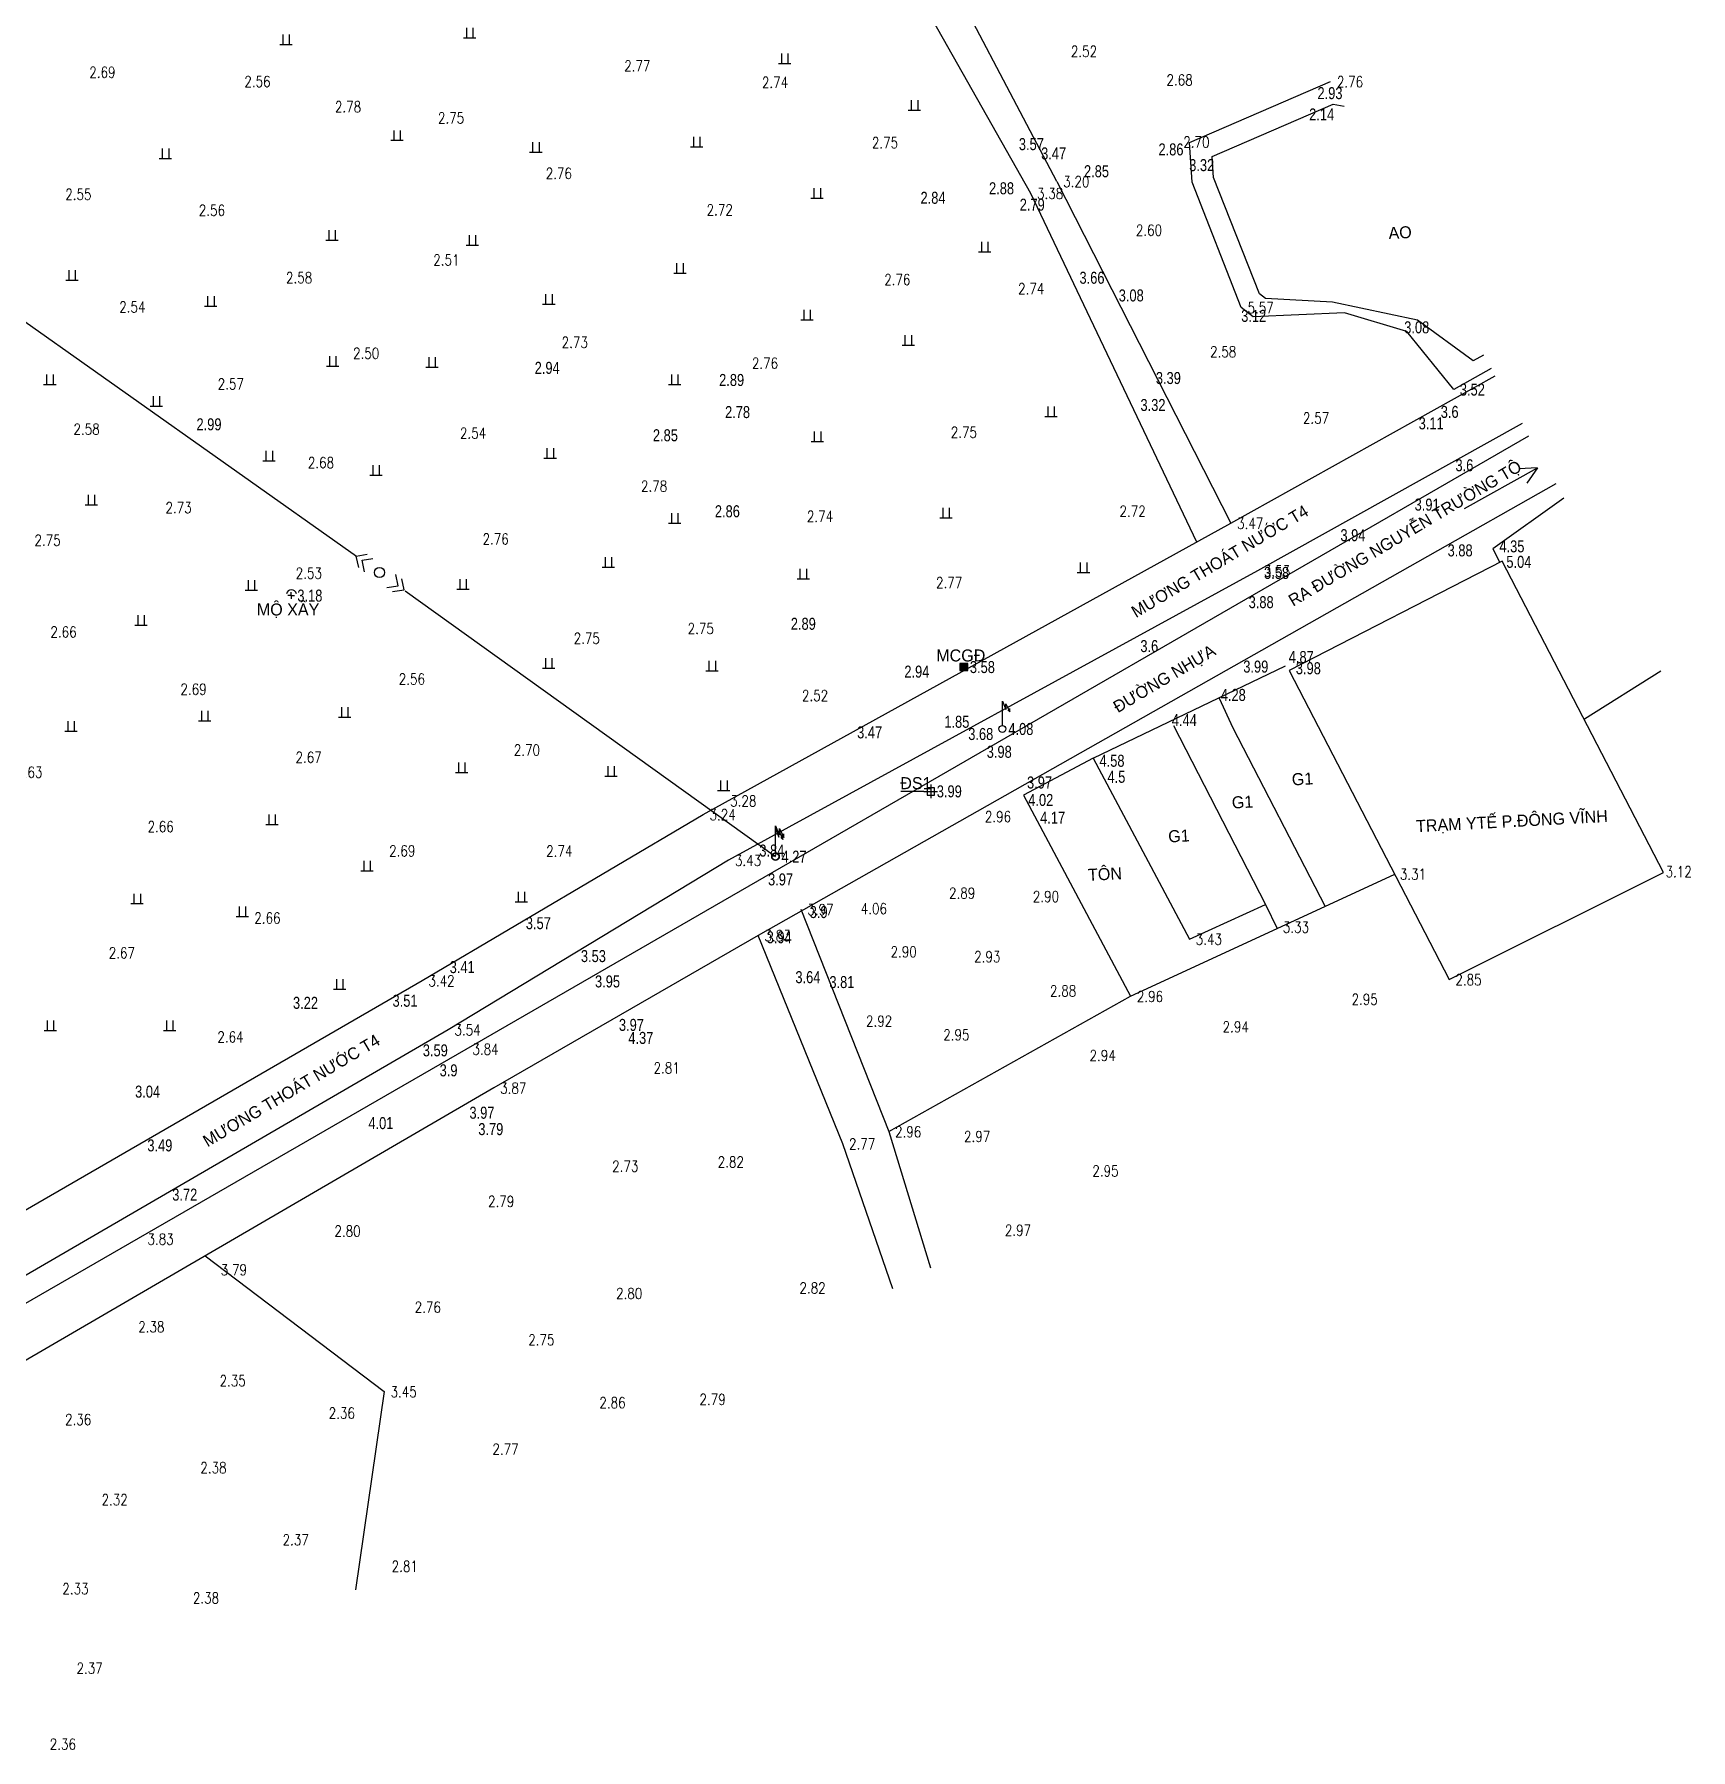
# Model space of a CAD drawing. Header units: metres. Extents: x 568068 to 569216, y 2065829 to 2066671.
# Drawn here: x 569064 to 569215.6, y 2066210 to 2066367 of the extents above; entities that cross this region are included whole.
import ezdxf

# ---------------------------------------------------------------- set-up
doc = ezdxf.new("R2010")
doc.units = ezdxf.units.M
doc.layers.get('0').update_dxf_attribs({"linetype": 'CONTINUOUS'})
doc.layers.add('neS', color=250, linetype='TUONG_XAY')
doc.styles.add('COS', font='vnsimli.shx', dxfattribs={"width": 0.8, "height": 1.1})
doc.styles.add('DIADANH1', font='VHAVAN.TTF', dxfattribs={"height": 2.3})
doc.linetypes.add('TAL_N_P', pattern='A,0.5,[130,ltypeshp.shx,S=0.25,R=0,X=0,Y=-0.25],1,[130,ltypeshp.shx,S=0.5,R=0,X=0,Y=-0.5],0.5', length=2)
doc.linetypes.add('TAL_N_T', pattern='A,0.5,[130,ltypeshp.shx,S=0.25,R=0,X=0,Y=0.25],1,[130,ltypeshp.shx,S=0.5,R=0,X=0,Y=0.5],0.5', length=2)
doc.linetypes.add('TUONG_XAY', pattern='A,0.1,[130,ltypeshp.shx,S=0.15,R=-90,X=0,Y=0.12],0.05,[130,ltypeshp.shx,S=0.15,R=-90,X=-0.05,Y=0.24],0.01,[130,ltypeshp.shx,S=0.12,R=0,X=0.09,Y=0.12],0.01,[130,ltypeshp.shx,S=0.12,R=0,X=-0.22,Y=0.12],2.4', length=2.57)
doc.linetypes.add('TUONGXAY', pattern='A,2,-0.8,[132,ltypeshp.shx,S=0.8,R=0,X=-0.8,Y=0],-0.8,8', length=11.6)

# ---------------------------------------------------------------- blocks, each defined once
blk = doc.blocks.new('CTHE')
at = {"layer": 'neS'}
for p, q in [((0, 2.81), (0.35, 1.99)), ((0.35, 1.99), (0.36, 2.57)), ((0.36, 2.57), (0.76, 1.74)), ((0.76, 1.74), (0.75, 2.08))]:
    blk.add_line(p, q, dxfattribs=at)
for points in [[(0, 0.35), (0, 2.81)], [(0.76, 1.74), (0.54, 1.93)]]:
    blk.add_lwpolyline(points, dxfattribs=at)
blk.add_circle((0, 0), 0.35, dxfattribs=at)
blk = doc.blocks.new('*X9')
at = {"color": 0}
for p, q in [((1143.63, 990.28), (1144.31, 990.96)), ((1143.63, 990.37), (1144.22, 990.96)), ((1143.63, 990.46), (1144.14, 990.96)), ((1143.63, 990.54), (1144.05, 990.96)), ((1143.63, 990.63), (1143.96, 990.96)), ((1143.63, 990.72), (1143.87, 990.96)), ((1143.63, 990.81), (1143.78, 990.96)), ((1143.63, 990.9), (1143.69, 990.96)), ((1144.35, 990.23), (1143.63, 990.95)), ((1144.26, 990.23), (1143.63, 990.86)), ((1144.17, 990.23), (1143.63, 990.77)), ((1144.08, 990.23), (1143.63, 990.68)), ((1143.99, 990.23), (1143.63, 990.59)), ((1143.91, 990.23), (1143.63, 990.5)), ((1143.82, 990.23), (1143.63, 990.42)), ((1143.73, 990.23), (1143.63, 990.33)), ((1143.64, 990.23), (1143.63, 990.24)), ((1143.67, 990.23), (1144.4, 990.96)), ((1144.42, 990.25), (1143.71, 990.96)), ((1143.76, 990.23), (1144.42, 990.89)), ((1144.42, 990.34), (1143.8, 990.96)), ((1143.85, 990.23), (1144.42, 990.8)), ((1144.42, 990.42), (1143.88, 990.96)), ((1143.94, 990.23), (1144.42, 990.71)), ((1144.42, 990.51), (1143.97, 990.96)), ((1144.03, 990.23), (1144.42, 990.62)), ((1144.42, 990.6), (1144.06, 990.96)), ((1144.11, 990.23), (1144.42, 990.54)), ((1144.42, 990.69), (1144.15, 990.96)), ((1144.2, 990.23), (1144.42, 990.45)), ((1144.42, 990.78), (1144.24, 990.96)), ((1144.29, 990.23), (1144.42, 990.36)), ((1144.42, 990.87), (1144.33, 990.96)), ((1144.38, 990.23), (1144.42, 990.27)), ((1144.42, 990.95), (1144.41, 990.96))]:
    blk.add_line(p, q, dxfattribs=at)
blk = doc.blocks.new('A$C0CC15D96')
at = {"layer": 'neS'}
blk.add_lwpolyline([(0, 1.46), (0, 0), (1.58, 0), (1.58, 1.46)], close=True, dxfattribs=at)
at = {"layer": 'neS', "xscale": 2, "yscale": 2, "zscale": 2}
blk.add_blockref('*X9', (-2287.26, -1980.46), dxfattribs=at)
blk = doc.blocks.new('A$C79BD79FE')
at = {"layer": 'neS'}
for q in [(0.29, 0.68), (0.97, 1.35), (1.65, 0.68), (0.97, 0)]:
    blk.add_line((0.97, 0.68), q, dxfattribs=at)
blk.add_arc((1, 0.84), 1.02, 11.7443, 170.855, dxfattribs=at)
blk = doc.blocks.new('A$C4EFD3F85')
at = {"layer": 'neS'}
for p, q in [((0.7, 6.33), (1.4, 4.68)), ((1.4, 4.68), (1.43, 5.83)), ((1.43, 5.83), (2.21, 4.17)), ((2.21, 4.17), (2.2, 4.86))]:
    blk.add_line(p, q, dxfattribs=at)
for points in [[(0.7, 1.4), (0.7, 6.33)], [(2.21, 4.17), (1.79, 4.56)]]:
    blk.add_lwpolyline(points, dxfattribs=at)
blk.add_circle((0.7, 0.7), 0.7, dxfattribs=at)
blk = doc.blocks.new('A$C6F6A79B1')
at = {"layer": 'neS'}
for p, q in [((0, 0), (2.52, 0)), ((0.6, 2.03), (0.6, 0)), ((1.92, 2.03), (1.92, 0))]:
    blk.add_line(p, q, dxfattribs=at)
blk = doc.blocks.new('A$C1E1B5453')
at = {"layer": 'neS'}
for p, q in [((0, 1.38), (2.76, 1.38)), ((1.38, 2.76), (1.38, 0))]:
    blk.add_line(p, q, dxfattribs=at)
blk.add_lwpolyline([(0.64, 2.08), (0.64, 0.61), (2.12, 0.61), (2.12, 2.09)], close=True, dxfattribs=at)

msp = doc.modelspace()

# ---------------------------------------------------------------- linework, layer by layer
at = {"layer": 'neS', "linetype": 'Continuous'}
for p, q in [((569173.54, 2066322.25), (569197.74, 2066335.75)), ((569200.2, 2066331.37), (569176, 2066317.89)), ((569103.56, 2066274.11), (569200.82, 2066330.25)), ((569103.56, 2066274.11), (569200.82, 2066330.25)), ((569203.29, 2066325.86), (569130.29, 2066284.5)), ((569203.29, 2066325.86), (569130.29, 2066284.5)), ((569203.29, 2066325.86), (569130.29, 2066284.5)), ((569125.27, 2066295.58), (569173.54, 2066322.25)), ((569093.51, 2066319.22), (569094.52, 2066319.4)), ((569093.51, 2066319.22), (569094.52, 2066319.4)), ((569093.74, 2066318.18), (569093.51, 2066319.22)), ((569093.74, 2066318.18), (569093.51, 2066319.22)), ((569093.74, 2066318.18), (569093.51, 2066319.22)), ((569093.74, 2066318.18), (569093.51, 2066319.22)), ((569094.05, 2066318.86), (569095.04, 2066319.03)), ((569094.05, 2066318.86), (569095.04, 2066319.03)), ((569094.05, 2066318.86), (569095.04, 2066319.03)), ((569094.05, 2066318.86), (569095.04, 2066319.03)), ((569094.28, 2066317.8), (569094.05, 2066318.86)), ((569094.28, 2066317.8), (569094.05, 2066318.86)), ((569094.28, 2066317.8), (569094.05, 2066318.86)), ((569094.28, 2066317.8), (569094.05, 2066318.86)), ((569097.35, 2066316.53), (569097.13, 2066317.55)), ((569097.35, 2066316.53), (569097.13, 2066317.55)), ((569097.35, 2066316.53), (569097.13, 2066317.55)), ((569097.35, 2066316.53), (569097.13, 2066317.55)), ((569097.9, 2066316.16), (569097.68, 2066317.17)), ((569097.9, 2066316.16), (569097.68, 2066317.17)), ((569176, 2066317.89), (569127.59, 2066291.39)), ((569096.3, 2066316.37), (569097.35, 2066316.53)), ((569096.3, 2066316.37), (569097.35, 2066316.53)), ((569096.3, 2066316.37), (569097.35, 2066316.53)), ((569096.3, 2066316.37), (569097.35, 2066316.53)), ((569096.84, 2066316), (569097.9, 2066316.16)), ((569096.84, 2066316), (569097.9, 2066316.16)), ((569096.84, 2066316), (569097.9, 2066316.16)), ((569096.84, 2066316), (569097.9, 2066316.16)), ((569099.53, 2066280.37), (569125.27, 2066295.58)), ((569127.59, 2066291.39), (569101.92, 2066275.88)), ((569130.29, 2066284.5), (569106.1, 2066270.55)), ((569130.29, 2066284.5), (569106.1, 2066270.55)), ((569130.29, 2066284.5), (569106.1, 2066270.55)), ((569033.26, 2066242.05), (569099.53, 2066280.37)), ((569101.92, 2066275.88), (569058.81, 2066250.8)), ((569033.07, 2066233.41), (569103.56, 2066274.11)), ((569033.07, 2066233.41), (569103.56, 2066274.11)), ((569033.07, 2066233.41), (569103.56, 2066274.11)), ((569106.1, 2066270.55), (569035.3, 2066229.36)), ((569106.1, 2066270.55), (569035.3, 2066229.36)), ((569106.1, 2066270.55), (569035.3, 2066229.36))]:
    msp.add_line(p, q, dxfattribs=at)
at = {"layer": 'neS'}
msp.add_line((569168.29, 2066303.73), (569176.71, 2066287.34), dxfattribs=at)
msp.add_line((569168.29, 2066303.73), (569176.71, 2066287.34), dxfattribs=at)
at = {"layer": 'neS', "linetype": 'TAL_N_P'}
for points in [[(569157.63, 2066353.53), (569145.38, 2066376.81), (569119.35, 2066411.73), (569107.57, 2066430.9), (569094.81, 2066449.36), (569084.67, 2066460.43), (569065.7, 2066479.22)], [(569062.9, 2066477.25), (569082.59, 2066458.68), (569092.02, 2066448.22), (569105.12, 2066429.65), (569116.63, 2066409.99), (569140.94, 2066377.74), (569155.23, 2066352.45)], [(569196.69, 2066337.63), (569195.72, 2066337.1), (569190.64, 2066340.83), (569182.85, 2066342.49), (569176.71, 2066342.82), (569176.16, 2066343.24), (569171.98, 2066353.9), (569171.85, 2066355.82), (569182.92, 2066360.6), (569183.92, 2066360.42)], [(569155.23, 2066352.45), (569170.42, 2066320.53)], [(569079.68, 2066255.18), (569096.07, 2066242.75), (569093.45, 2066224.59)]]:
    msp.add_lwpolyline(points, dxfattribs=at)
at = {"layer": 'neS'}
for points in [[(568918.27, 2066443.27), (569093.52, 2066319.24)], [(568918.27, 2066443.27), (569093.52, 2066319.24)], [(569098, 2066316.07), (569131.88, 2066291.73)], [(569160.95, 2066300.74), (569178.55, 2066309.2)], [(569160.95, 2066300.74), (569178.55, 2066309.2)], [(569205.92, 2066304.35), (569212.9, 2066308.72)], [(569205.92, 2066304.35), (569212.9, 2066308.72)], [(569172.49, 2066306.22), (569173.73, 2066303.53), (569182.18, 2066287.17)], [(569172.49, 2066306.22), (569173.73, 2066303.53), (569182.18, 2066287.17)], [(569160.95, 2066300.74), (569154.58, 2066297.35)], [(569160.95, 2066300.74), (569154.58, 2066297.35)], [(569160.95, 2066300.74), (569169.76, 2066284.18)], [(569160.95, 2066300.74), (569169.76, 2066284.18)], [(569154.58, 2066297.35), (569164.37, 2066278.94)], [(569154.58, 2066297.35), (569164.37, 2066278.94)], [(569164.37, 2066278.94), (569188.49, 2066290.09)], [(569164.37, 2066278.94), (569188.49, 2066290.09)], [(569169.76, 2066284.18), (569176.71, 2066287.34), (569177.8, 2066285.15)], [(569169.76, 2066284.18), (569176.71, 2066287.34), (569177.8, 2066285.15)], [(569142.24, 2066266.55), (569164.37, 2066278.94)], [(569142.24, 2066266.55), (569164.37, 2066278.94)]]:
    msp.add_lwpolyline(points, dxfattribs=at)
at = {"layer": 'neS', "linetype": 'TAL_N_T'}
for points in [[(569169.76, 2066357.09), (569182.66, 2066362.67)], [(569197.38, 2066336.4), (569193.96, 2066334.49), (569189.67, 2066339.8), (569183.95, 2066341.52), (569175.61, 2066341.13), (569174.5, 2066341.99), (569170.01, 2066353.46), (569169.76, 2066357.09)], [(569157.63, 2066353.53), (569173.54, 2066322.25)], [(569134.21, 2066286.9), (569142.24, 2066266.55), (569146.07, 2066254.09)], [(569142.62, 2066252.16), (569138.03, 2066265.44), (569130.29, 2066284.5)]]:
    msp.add_lwpolyline(points, dxfattribs=at)
at = {"layer": 'neS', "linetype": 'Continuous'}
for points in [[(569194.95, 2066323.58), (569201.61, 2066327.32), (569200.63, 2066325.91)], [(569194.95, 2066323.58), (569201.61, 2066327.32), (569199.9, 2066327.22)], [(569145.47, 2066297.7), (569143.34, 2066297.69)]]:
    msp.add_lwpolyline(points, dxfattribs=at)
at = {"layer": 'neS', "linetype": 'TUONGXAY', "ltscale": 0.5}
for points in [[(569204.02, 2066324.55), (569197.52, 2066319.9), (569198.14, 2066318.7)], [(569204.02, 2066324.55), (569197.52, 2066319.9), (569198.14, 2066318.7)], [(569178.89, 2066308.77), (569193.52, 2066280.47), (569213.14, 2066290.28), (569198.39, 2066318.78), (569178.89, 2066308.77)], [(569178.89, 2066308.77), (569193.52, 2066280.47), (569213.14, 2066290.28), (569198.39, 2066318.78), (569178.89, 2066308.77)]]:
    msp.add_lwpolyline(points, dxfattribs=at)
at = {"layer": 'neS', "linetype": 'Continuous'}
msp.add_circle((569095.64, 2066317.73), 0.461, dxfattribs=at)
msp.add_circle((569095.64, 2066317.73), 0.461, dxfattribs=at)

# ---------------------------------------------------------------- block references
at = {"layer": 'neS', "linetype": 'Continuous', "xscale": 0.4499999999534339, "yscale": 0.4499999999534339, "zscale": 0.45}
for name, p in [('A$C6F6A79B1', (569103.32, 2066366.67)), ('A$C6F6A79B1', (569086.52, 2066366.08)), ('A$C6F6A79B1', (569132.15, 2066364.33)), ('A$C6F6A79B1', (569144.03, 2066360.06)), ('A$C6F6A79B1', (569096.67, 2066357.3)), ('A$C6F6A79B1', (569075.48, 2066355.65)), ('A$C6F6A79B1', (569109.38, 2066356.23)), ('A$C6F6A79B1', (569124.1, 2066356.71)), ('A$C6F6A79B1', (569135.12, 2066352)), ('A$C6F6A79B1', (569090.73, 2066348.17)), ('A$C6F6A79B1', (569103.56, 2066347.69)), ('A$C6F6A79B1', (569150.46, 2066347.09)), ('A$C6F6A79B1', (569066.93, 2066344.5)), ('A$C6F6A79B1', (569122.56, 2066345.15)), ('A$C6F6A79B1', (569079.63, 2066342.13)), ('A$C6F6A79B1', (569110.57, 2066342.3)), ('A$C6F6A79B1', (569134.2, 2066340.88)), ('A$C6F6A79B1', (569143.46, 2066338.55)), ('A$C6F6A79B1', (569090.79, 2066336.62)), ('A$C6F6A79B1', (569099.87, 2066336.54)), ('A$C6F6A79B1', (569064.9, 2066334.95)), ('A$C6F6A79B1', (569122.09, 2066334.95)), ('A$C6F6A79B1', (569074.64, 2066332.95)), ('A$C6F6A79B1', (569156.52, 2066332.02)), ('A$C6F6A79B1', (569135.15, 2066329.73)), ('A$C6F6A79B1', (569084.97, 2066327.96)), ('A$C6F6A79B1', (569110.69, 2066328.19)), ('A$C6F6A79B1', (569094.75, 2066326.64)), ('A$C6F6A79B1', (569068.7, 2066323.92)), ('A$C6F6A79B1', (569146.91, 2066322.73)), ('A$C6F6A79B1', (569122.09, 2066322.26)), ('A$C6F6A79B1', (569116.01, 2066318.22)), ('A$C6F6A79B1', (569159.5, 2066317.75)), ('A$C6F6A79B1', (569102.71, 2066316.2)), ('A$C6F6A79B1', (569133.85, 2066317.16)), ('A$C6F6A79B1', (569083.34, 2066316.13)), ('A$C79BD79FE', (569087.13, 2066315.32)), ('A$C6F6A79B1', (569073.25, 2066312.92)), ('A$C6F6A79B1', (569110.55, 2066308.97)), ('A$C6F6A79B1', (569125.51, 2066308.73)), ('A$C0CC15D96', (569148.76, 2066308.75)), ('A$C6F6A79B1', (569079.07, 2066304.15)), ('A$C6F6A79B1', (569091.89, 2066304.5)), ('A$C4EFD3F85', (569152.33, 2066303.1)), ('A$C6F6A79B1', (569066.84, 2066303.2)), ('A$C6F6A79B1', (569102.59, 2066299.44)), ('A$C6F6A79B1', (569116.25, 2066299.08)), ('A$C6F6A79B1', (569126.58, 2066297.78)), ('A$C1E1B5453', (569145.47, 2066297.08)), ('A$C6F6A79B1', (569085.24, 2066294.66)), ('A$C4EFD3F85', (569131.56, 2066291.41)), ('A$C6F6A79B1', (569093.92, 2066290.43)), ('A$C6F6A79B1', (569072.89, 2066287.42)), ('A$C6F6A79B1', (569108.05, 2066287.58)), ('A$C6F6A79B1', (569082.51, 2066286.24)), ('A$C6F6A79B1', (569091.42, 2066279.59)), ('A$C6F6A79B1', (569064.94, 2066275.8)), ('A$C6F6A79B1', (569075.86, 2066275.8))]:
    msp.add_blockref(name, p, dxfattribs=at)
at = {"layer": 'neS'}
msp.add_blockref('CTHE', (569131.88, 2066291.73), dxfattribs=at)

# ---------------------------------------------------------------- texts
at = {"layer": 'neS', "linetype": 'Continuous', "style": 'COS', "width": 0.8}
for s, p in [('2.52', (569158.91, 2066364.94)), ('2.77', (569118.03, 2066363.62)), ('2.69', (569069.08, 2066363.03)), ('2.56', (569083.27, 2066362.18)), ('2.74', (569130.64, 2066362.1)), ('2.68', (569167.66, 2066362.32)), ('2.76', (569183.26, 2066362.16)), ('2.78', (569091.56, 2066359.87)), ('2.75', (569100.99, 2066358.85)), ('2.75', (569140.7, 2066356.58)), ('2.70', (569169.2, 2066356.64)), ('2.76', (569110.85, 2066353.77)), ('3.20', (569158.21, 2066353.01)), ('2.55', (569066.88, 2066351.85)), ('3.38', (569155.81, 2066351.93)), ('2.56', (569079.1, 2066350.39)), ('2.72', (569125.58, 2066350.43)), ('2.60', (569164.86, 2066348.57)), ('2.51', (569100.56, 2066345.85)), ('2.58', (569087.08, 2066344.22)), ('2.76', (569141.83, 2066344.05)), ('2.74', (569154.08, 2066343.21)), ('2.54', (569071.82, 2066341.54)), ('5.57', (569175.08, 2066341.47)), ('2.73', (569112.31, 2066338.3)), ('2.50', (569093.22, 2066337.3)), ('2.58', (569171.65, 2066337.44)), ('2.76', (569129.72, 2066336.4)), ('2.57', (569080.83, 2066334.49)), ('2.58', (569067.63, 2066330.36)), ('2.57', (569180.15, 2066331.37)), ('2.54', (569103, 2066329.99)), ('2.75', (569147.92, 2066330.07)), ('2.68', (569089.08, 2066327.29)), ('2.78', (569119.57, 2066325.14)), ('2.73', (569076.05, 2066323.17)), ('2.74', (569134.75, 2066322.37)), ('2.72', (569163.36, 2066322.85)), ('3.47', (569174.12, 2066321.73)), ('2.75', (569064.06, 2066320.18)), ('2.76', (569105.07, 2066320.3)), ('2.53', (569087.97, 2066317.17)), ('2.77', (569146.57, 2066316.3)), ('3.53', (569176.58, 2066317.37)), ('2.66', (569065.52, 2066311.79)), ('2.75', (569123.84, 2066312.11)), ('2.75', (569113.41, 2066311.21)), ('2.56', (569097.4, 2066307.48)), ('2.69', (569077.42, 2066306.55)), ('2.52', (569134.3, 2066305.97)), ('2.70', (569107.93, 2066300.98)), ('2.63', (569062.39, 2066298.95)), ('2.67', (569087.95, 2066300.31)), ('3.28', (569127.73, 2066296.32)), ('3.24', (569125.84, 2066295.06)), ('2.96', (569151.04, 2066294.88)), ('2.66', (569074.41, 2066293.97)), ('2.69', (569096.52, 2066291.75)), ('2.74', (569110.89, 2066291.73)), ('3.43', (569128.17, 2066290.87)), ('3.31', (569189.02, 2066289.62)), ('3.12', (569213.34, 2066289.84)), ('2.89', (569147.76, 2066287.88)), ('3.97', (569134.79, 2066286.38)), ('4.06', (569139.68, 2066286.46)), ('2.90', (569155.43, 2066287.57)), ('2.66', (569084.18, 2066285.6)), ('3.33', (569178.31, 2066284.76)), ('3.83', (569130.87, 2066283.98)), ('3.43', (569170.34, 2066283.66)), ('2.67', (569070.86, 2066282.41)), ('2.90', (569142.41, 2066282.51)), ('2.93', (569150.06, 2066282.06)), ('3.42', (569100.11, 2066279.85)), ('2.88', (569157, 2066278.93)), ('2.96', (569164.95, 2066278.42)), ('2.85', (569194.1, 2066279.95)), ('2.95', (569184.6, 2066278.16)), ('3.54', (569102.5, 2066275.36)), ('2.92', (569140.16, 2066276.16)), ('2.94', (569172.8, 2066275.64)), ('2.64', (569080.8, 2066274.71)), ('2.95', (569147.23, 2066274.91)), ('3.84', (569104.14, 2066273.59)), ('2.94', (569160.62, 2066273.02)), ('2.81', (569120.72, 2066271.88)), ('3.87', (569106.68, 2066270.03)), ('2.96', (569142.82, 2066266.03)), ('2.77', (569138.61, 2066264.92)), ('2.97', (569149.13, 2066265.6)), ('2.73', (569116.93, 2066262.88)), ('2.82', (569126.59, 2066263.27)), ('2.95', (569160.88, 2066262.45)), ('2.79', (569105.57, 2066259.66)), ('2.80', (569091.51, 2066256.94)), ('2.97', (569152.87, 2066257.02)), ('3.83', (569074.4, 2066256.2)), ('3.83', (569074.4, 2066256.2)), ('3.79', (569081.11, 2066253.4)), ('2.82', (569134.07, 2066251.73)), ('2.80', (569117.29, 2066251.23)), ('2.76', (569098.86, 2066249.98)), ('2.38', (569073.56, 2066248.18)), ('2.75', (569109.25, 2066246.99)), ('2.35', (569081, 2066243.24)), ('3.45', (569096.65, 2066242.23)), ('2.86', (569115.76, 2066241.23)), ('2.79', (569124.92, 2066241.53)), ('2.36', (569066.86, 2066239.69)), ('2.36', (569090.99, 2066240.28)), ('2.77', (569105.97, 2066236.98)), ('2.38', (569079.24, 2066235.28)), ('2.32', (569070.2, 2066232.35)), ('2.37', (569086.77, 2066228.68)), ('2.81', (569096.75, 2066226.25)), ('2.33', (569066.61, 2066224.2)), ('2.38', (569078.56, 2066223.35)), ('2.37', (569067.91, 2066216.93)), ('2.36', (569065.46, 2066209.97))]:
    msp.add_text(s, height=1, dxfattribs=at).set_placement(p)
at = {"layer": 'neS', "width": 0.8}
for s, p in [('2.93', (569181.48, 2066361.07)), ('2.14', (569180.72, 2066359.12)), ('3.57', (569154.15, 2066356.4)), ('3.47', (569156.19, 2066355.55)), ('2.86', (569166.93, 2066355.92)), ('2.85', (569160.11, 2066353.92)), ('3.32', (569169.74, 2066354.48)), ('2.88', (569151.42, 2066352.36)), ('2.84', (569145.15, 2066351.49)), ('2.79', (569154.23, 2066350.86)), ('3.66', (569159.7, 2066344.17)), ('3.08', (569163.29, 2066342.55)), ('3.12', (569174.5, 2066340.68)), ('3.08', (569189.42, 2066339.63)), ('2.94', (569109.84, 2066335.92)), ('3.39', (569166.69, 2066334.99)), ('2.89', (569126.72, 2066334.81)), ('3.52', (569194.51, 2066333.93)), ('2.78', (569127.26, 2066331.87)), ('3.32', (569165.28, 2066332.52)), ('3.6', (569192.76, 2066331.89)), ('2.99', (569078.89, 2066330.75)), ('3.11', (569190.74, 2066330.84)), ('2.85', (569120.66, 2066329.75)), ('3.6', (569194.11, 2066327)), ('2.86', (569126.33, 2066322.79)), ('3.91', (569190.37, 2066323.4)), ('3.94', (569183.58, 2066320.6)), ('3.88', (569193.39, 2066319.21)), ('4.35', (569198.13, 2066319.58)), ('5.04', (569198.77, 2066318.16)), ('3.58', (569176.59, 2066317.15)), ('3.18', (569088.12, 2066315.07)), ('3.88', (569175.18, 2066314.47)), ('2.89', (569133.28, 2066312.49)), ('3.6', (569165.27, 2066310.45)), ('3.58', (569149.67, 2066308.53)), ('3.99', (569174.69, 2066308.57)), ('4.87', (569178.85, 2066309.45)), ('3.98', (569179.5, 2066308.42)), ('2.94', (569143.67, 2066308.11)), ('4.28', (569172.63, 2066305.98)), ('1.85', (569147.33, 2066303.52)), ('4.44', (569168.15, 2066303.67)), ('3.47', (569139.35, 2066302.55)), ('3.68', (569149.52, 2066302.4)), ('4.08', (569153.19, 2066302.86)), ('3.98', (569151.21, 2066300.77)), ('4.58', (569161.53, 2066299.95)), ('3.99', (569146.64, 2066297.15)), ('3.99', (569146.64, 2066297.15)), ('3.99', (569146.64, 2066297.15)), ('3.99', (569146.64, 2066297.15)), ('3.99', (569146.64, 2066297.15)), ('3.99', (569146.64, 2066297.15)), ('3.99', (569146.64, 2066297.15)), ('3.99', (569146.64, 2066297.15)), ('3.97', (569154.9, 2066297.96)), ('4.5', (569162.26, 2066298.48)), ('4.02', (569155.01, 2066296.36)), ('4.17', (569156.1, 2066294.75)), ('3.84', (569130.4, 2066291.73)), ('4.27', (569132.43, 2066291.17)), ('3.97', (569131.2, 2066289.09)), ('3.57', (569109.03, 2066285.08)), ('3.9', (569135.01, 2066286.1)), ('3.94', (569131.07, 2066283.79)), ('3.53', (569114.07, 2066282.07)), ('3.41', (569102.06, 2066281.06)), ('3.64', (569133.7, 2066280.14)), ('3.95', (569115.36, 2066279.75)), ('3.81', (569136.81, 2066279.69)), ('3.22', (569087.72, 2066277.79)), ('3.51', (569096.83, 2066277.98)), ('3.97', (569117.55, 2066275.77)), ('4.37', (569118.41, 2066274.58)), ('3.59', (569099.6, 2066273.44)), ('3.9', (569101.14, 2066271.61)), ('3.04', (569073.27, 2066269.66)), ('3.97', (569103.87, 2066267.73)), ('4.01', (569094.62, 2066266.78)), ('3.79', (569104.68, 2066266.23)), ('3.49', (569074.39, 2066264.74)), ('3.72', (569076.67, 2066260.23))]:
    msp.add_text(s, height=1.1, dxfattribs=at).set_placement(p)
at = {"layer": 'neS', "style": 'DIADANH1'}
for s, rotation, p in [('ao', 3.0486, (569188.01, 2066348.25)), ('ao', 3.0486, (569188.01, 2066348.25)), ('ra ®\xadêng nguyÔn tr\xadêng té', 30.8067, (569179.25, 2066314.59)), ('m\xad¬ng tho¸t n\xadíc t4', 30.8067, (569164.87, 2066313.55)), ('®\xadêng nhùa', 30.8067, (569163.21, 2066304.85)), ('®\xadêng nhùa', 30.8067, (569163.21, 2066304.85)), ('g1', 3.0486, (569179.16, 2066298.24)), ('g1', 3.0486, (569173.67, 2066296.12)), ('tr¹m ytÕ p.®«ng vÜnh', 3.0486, (569190.53, 2066293.96)), ('tr¹m ytÕ p.®«ng vÜnh', 3.0486, (569190.53, 2066293.96)), ('g1', 3.0486, (569167.85, 2066293.02)), ('t«n', 3.0486, (569160.51, 2066289.5)), ('m\xad¬ng tho¸t n\xadíc t4', 30.8067, (569079.9, 2066265.1))]:
    msp.add_text(s, height=1.1, rotation=rotation, dxfattribs=at).set_placement(p)
for s, p in [('mé x©y', (569084.41, 2066313.8)), ('mcg®', (569146.59, 2066309.59)), ('®s1', (569143.3, 2066297.9))]:
    msp.add_text(s, height=1.1, dxfattribs=at).set_placement(p)

doc.saveas('drawing.dxf')
